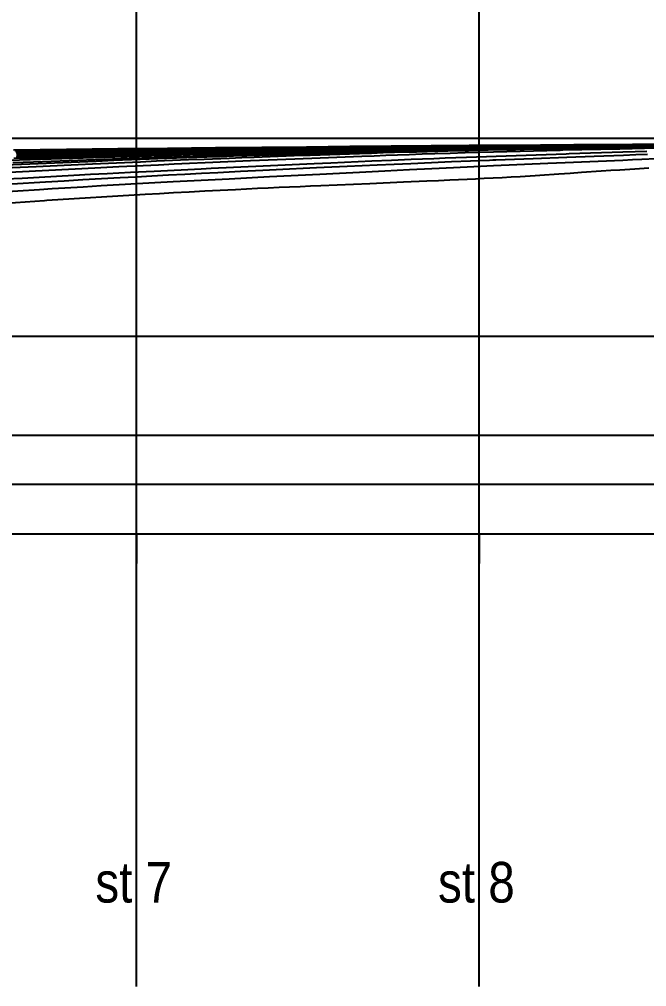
# Model space of a CAD drawing. Header units: millimetres. Extents: x -190954 to 154095, y 101 to 64253.
# Drawn here: x 92.85 to 111.33, y 111.81 to 140.33 of the extents above; entities that cross this region are included whole.
import ezdxf

# ---------------------------------------------------------------- set-up
doc = ezdxf.new("R2010")
doc.units = ezdxf.units.MM
for name, color, linetype in [('GRID', 179, 'Continuous'), ('WL025', 179, 'Continuous'), ('WL05', 179, 'Continuous'), ('WL075', 179, 'Continuous'), ('WL1', 179, 'Continuous'), ('WL10', 179, 'Continuous'), ('WL12', 179, 'Continuous'), ('WL14', 179, 'Continuous'), ('WL15', 179, 'Continuous'), ('WL16', 179, 'Continuous'), ('WL18', 179, 'Continuous'), ('WL2', 179, 'Continuous'), ('WL20', 179, 'Continuous'), ('WL25', 179, 'Continuous'), ('WL3', 179, 'Continuous'), ('WL4', 179, 'Continuous'), ('WL5', 179, 'Continuous'), ('WL6', 179, 'Continuous'), ('WL7', 179, 'Continuous'), ('WL8', 179, 'Continuous'), ('WL9', 179, 'Continuous')]:
    doc.layers.add(name, color=color, linetype=linetype)
doc.styles.add('SLDTEXTSTYLE0', font='TXT', dxfattribs={"width": 0.75})
doc.styles.add('SLDTEXTSTYLE2', font='TXT', dxfattribs={"width": 0.875})
doc.dimstyles.new('SLDDIMSTYLE0', dxfattribs={"dimtxt": 3.175, "dimasz": 3.302, "dimexe": 0, "dimexo": 0.0625, "dimgap": 0.79375, "dimtad": 0, "dimtih": 1, "dimtoh": 1, "dimlfac": 1500, "dimrnd": 1e-09, "dimzin": 4, "dimdsep": 46, "dimtxsty": 'SLDTEXTSTYLE0', "dimsah": 1, "dimcen": 0.09, "dimadec": 0, "dimazin": 1, "dimtfac": 1, "dimtofl": 0, "dimtmove": 0, "dimatfit": 3, "dimfxl": 0, "dimfrac": 2, "dimtolj": 1, "dimtzin": 12, "dimarcsym": 0})

# ---------------------------------------------------------------- blocks, each defined once
blk = doc.blocks.new('_D')
at = {"layer": 'WL20'}
for p, q in [((25.597, 126.417), (25.597, 168.839)), ((227.596, 126.417), (227.596, 168.839)), ((25.597, 165.664), (126.8, 165.664)), ((227.596, 165.664), (146.741, 165.664))]:
    blk.add_line(p, q, dxfattribs=at)
for points in [[(25.597, 165.664), (28.899, 165.156), (28.899, 166.172)], [(227.596, 165.664), (224.294, 166.172), (224.294, 165.156)]]:
    blk.add_solid(points, dxfattribs=at)
at = {"layer": 'WL20', "insert": (126.8, 167.237), "char_height": 3.175, "attachment_point": 1, "style": 'SLDTEXTSTYLE0'}
blk.add_mtext('302998.00', dxfattribs=at)

msp = doc.modelspace()

# ---------------------------------------------------------------- linework, layer by layer
at = {"layer": 'GRID', "color": 135}
for p, q in [((96.2972687, 125.1466667), (96.2972687, 154.8319333)), ((106.3972693, 125.1466667), (106.3972693, 154.8319333)), ((96.2972687, 111.8133333), (96.2972687, 138.48)), ((106.3972693, 111.8133333), (106.3972693, 138.48)), ((251.23, 136.8133333), (21.19727, 136.8133333)), ((251.23, 130.98), (21.19727, 130.98)), ((251.23, 128.0633333), (21.19727, 128.0633333)), ((251.23, 126.6133333), (21.19727, 126.6133333)), ((251.23, 125.1466667), (21.19727, 125.1466667))]:
    msp.add_line(p, q, dxfattribs=at)
at = {"layer": 'GRID', "color": 255}
for p, q in [((96.2972687, 125.1466667), (96.2972687, 124.290536)), ((106.3972693, 125.1466667), (106.3972693, 124.290536)), ((96.2972687, 111.8133333), (96.2972687, 112.669464)), ((106.3972693, 111.8133333), (106.3972693, 112.669464))]:
    msp.add_line(p, q, dxfattribs=at)
at = {"layer": 'WL025', "color": 11}
for p, q in [((107.898522, 135.7158), (108.0442867, 135.7249973)), ((108.0442867, 135.7249973), (108.1882533, 135.734454)), ((108.1882533, 135.734454), (108.744644, 135.7731827)), ((108.744644, 135.7731827), (109.0843987, 135.7965707)), ((109.0843987, 135.7965707), (109.410672, 135.8187073)), ((109.410672, 135.8187073), (109.9983587, 135.8578573)), ((109.9983587, 135.8578573), (110.2757447, 135.875998)), ((110.2757447, 135.875998), (110.5428033, 135.8932627)), ((110.5428033, 135.8932627), (110.9837753, 135.9212913)), ((110.9837753, 135.9212913), (111.3972333, 135.9469533)), ((101.7331633, 135.4302387), (103.17568, 135.4915833)), ((103.17568, 135.4915833), (104.1691907, 135.5335073)), ((104.1691907, 135.5335073), (104.856308, 135.5630613)), ((104.856308, 135.5630613), (105.197862, 135.5780993)), ((105.197862, 135.5780993), (105.537848, 135.5933873)), ((105.537848, 135.5933873), (105.790376, 135.604992)), ((105.790376, 135.604992), (106.0417767, 135.616794)), ((106.0417767, 135.616794), (106.2919107, 135.6288187)), ((106.2919107, 135.6288187), (106.5406193, 135.6410953)), ((106.5406193, 135.6410953), (106.8095693, 135.6547687)), ((106.8095693, 135.6547687), (107.0763467, 135.6688067)), ((107.0763467, 135.6688067), (107.3406487, 135.6832407)), ((107.3406487, 135.6832407), (107.60214, 135.698106)), ((107.60214, 135.698106), (107.7509913, 135.7068573)), ((107.7509913, 135.7068573), (107.898522, 135.7158)), ((93.6520813, 134.9941167), (96.558684, 135.1736707)), ((96.558684, 135.1736707), (96.976548, 135.1973153)), ((96.976548, 135.1973153), (97.389136, 135.2201187)), ((97.389136, 135.2201187), (97.8549733, 135.245216)), ((97.8549733, 135.245216), (98.3149407, 135.2693307)), ((98.3149407, 135.2693307), (98.769558, 135.2925273)), ((98.769558, 135.2925273), (99.2193267, 135.3148773)), ((99.2193267, 135.3148773), (99.542212, 135.3305573)), ((99.542212, 135.3305573), (99.862978, 135.345856)), ((99.862978, 135.345856), (100.1817907, 135.3607953)), ((100.1817907, 135.3607953), (100.4988067, 135.3754013)), ((100.4988067, 135.3754013), (100.809476, 135.3894893)), ((100.809476, 135.3894893), (101.1186787, 135.4033067)), ((101.1186787, 135.4033067), (101.4265367, 135.4168793)), ((101.4265367, 135.4168793), (101.7331633, 135.4302387)), ((90.367962, 134.7660107), (93.5913093, 134.9900933)), ((93.5913093, 134.9900933), (93.6520813, 134.9941167))]:
    msp.add_line(p, q, dxfattribs=at)
at = {"layer": 'WL05', "color": 11}
for p, q in [((106.2386393, 135.9876693), (106.82025, 136.0141293)), ((106.82025, 136.0141293), (108.4201967, 136.08398)), ((108.4201967, 136.08398), (108.936944, 136.10635)), ((108.936944, 136.10635), (110.6359547, 136.180112)), ((110.6359547, 136.180112), (110.919934, 136.1922527)), ((110.919934, 136.1922527), (111.1927173, 136.203808)), ((111.1927173, 136.203808), (111.6129573, 136.2213387)), ((100.2175127, 135.6897287), (101.700688, 135.7661627)), ((101.700688, 135.7661627), (102.2858307, 135.796096)), ((102.2858307, 135.796096), (102.869996, 135.8255827)), ((102.869996, 135.8255827), (103.6133473, 135.86253)), ((103.6133473, 135.86253), (104.3474567, 135.8983847)), ((104.3474567, 135.8983847), (104.999854, 135.929708)), ((104.999854, 135.929708), (105.637676, 135.9598113)), ((105.637676, 135.9598113), (106.2386393, 135.9876693)), ((95.260632, 135.4240967), (95.7853373, 135.454324)), ((95.7853373, 135.454324), (96.3043867, 135.4835853)), ((96.3043867, 135.4835853), (96.8426953, 135.5133013)), ((96.8426953, 135.5133013), (97.3764907, 135.542198)), ((97.3764907, 135.542198), (97.7920673, 135.5643447)), ((97.7920673, 135.5643447), (98.2056927, 135.586122)), ((98.2056927, 135.586122), (99.0283167, 135.6288133)), ((99.0283167, 135.6288133), (100.2175127, 135.6897287)), ((90.2951493, 135.10575), (93.4361673, 135.3134827)), ((93.4361673, 135.3134827), (93.815652, 135.3372207)), ((93.815652, 135.3372207), (94.1909073, 135.360312)), ((94.1909073, 135.360312), (94.7294467, 135.3927953)), ((94.7294467, 135.3927953), (94.9959027, 135.4085867)), ((94.9959027, 135.4085867), (95.260632, 135.4240967))]:
    msp.add_line(p, q, dxfattribs=at)
at = {"layer": 'WL075', "color": 11}
for p, q in [((108.9776333, 136.2657813), (109.786214, 136.2955273)), ((109.786214, 136.2955273), (110.6487307, 136.326688)), ((110.6487307, 136.326688), (111.0143687, 136.339624)), ((111.0143687, 136.339624), (111.3620453, 136.3517347)), ((102.5040933, 135.9967553), (103.3895433, 136.0371327)), ((103.3895433, 136.0371327), (103.8932647, 136.0596933)), ((103.8932647, 136.0596933), (104.3884027, 136.0815673)), ((104.3884027, 136.0815673), (104.993608, 136.1078627)), ((104.993608, 136.1078627), (105.581794, 136.1329253)), ((105.581794, 136.1329253), (106.7000127, 136.1790407)), ((106.7000127, 136.1790407), (106.7962073, 136.182896)), ((106.7962073, 136.182896), (106.891692, 136.186718)), ((106.891692, 136.186718), (107.9920487, 136.229248)), ((107.9920487, 136.229248), (108.9776333, 136.2657813)), ((96.753272, 135.712734), (97.2378527, 135.7382913)), ((97.2378527, 135.7382913), (97.7241347, 135.7635887)), ((97.7241347, 135.7635887), (98.2118833, 135.788632)), ((98.2118833, 135.788632), (98.7007647, 135.813424)), ((98.7007647, 135.813424), (99.359642, 135.846356)), ((99.359642, 135.846356), (100.0185767, 135.8787827)), ((100.0185767, 135.8787827), (100.8127987, 135.9172153)), ((100.8127987, 135.9172153), (101.208214, 135.9360907)), ((101.208214, 135.9360907), (101.601962, 135.9547213)), ((101.601962, 135.9547213), (102.0547653, 135.9759287)), ((102.0547653, 135.9759287), (102.5040933, 135.9967553)), ((92.270266, 135.4564), (92.9562653, 135.498212)), ((92.9562653, 135.498212), (93.2869147, 135.517984)), ((93.2869147, 135.517984), (93.615686, 135.537412)), ((93.615686, 135.537412), (94.1694693, 135.5696447)), ((94.1694693, 135.5696447), (94.7195207, 135.601104)), ((94.7195207, 135.601104), (95.267448, 135.6319347)), ((95.267448, 135.6319347), (95.8170633, 135.662284)), ((95.8170633, 135.662284), (96.2842853, 135.6876453)), ((96.2842853, 135.6876453), (96.753272, 135.712734))]:
    msp.add_line(p, q, dxfattribs=at)
at = {"layer": 'WL1', "color": 11}
for p, q in [((106.6132913, 136.2866773), (106.899604, 136.297074)), ((106.899604, 136.297074), (108.9669087, 136.3662947)), ((108.9669087, 136.3662947), (109.0500727, 136.3689567)), ((109.0500727, 136.3689567), (110.6299993, 136.4182787)), ((110.6299993, 136.4182787), (110.9958513, 136.429288)), ((110.9958513, 136.429288), (111.344454, 136.439608)), ((98.5036033, 135.9371687), (100.034032, 136.00951)), ((100.034032, 136.00951), (101.5390647, 136.0780593)), ((101.5390647, 136.0780593), (101.7848027, 136.088992)), ((101.7848027, 136.088992), (102.0291673, 136.0998093)), ((102.0291673, 136.0998093), (103.2340333, 136.1520053)), ((103.2340333, 136.1520053), (103.8188027, 136.1766393)), ((103.8188027, 136.1766393), (104.389874, 136.2002173)), ((104.389874, 136.2002173), (104.7301133, 136.2140233)), ((104.7301133, 136.2140233), (105.064504, 136.2274067)), ((105.064504, 136.2274067), (105.39278, 136.2403573)), ((105.39278, 136.2403573), (105.714696, 136.252866)), ((105.714696, 136.252866), (106.0206747, 136.2645687)), ((106.0206747, 136.2645687), (106.320264, 136.2758413)), ((106.320264, 136.2758413), (106.6132913, 136.2866773)), ((93.941334, 135.7045807), (94.4511747, 135.7320007)), ((94.4511747, 135.7320007), (94.9425167, 135.758048)), ((94.9425167, 135.758048), (95.4357013, 135.78384)), ((95.4357013, 135.78384), (96.1250373, 135.8193247)), ((96.1250373, 135.8193247), (96.817008, 135.85432)), ((96.817008, 135.85432), (98.2050453, 135.922746)), ((98.2050453, 135.922746), (98.3543513, 135.92997)), ((98.3543513, 135.92997), (98.5036033, 135.9371687)), ((92.4237327, 135.6203753), (92.9277693, 135.648796)), ((92.9277693, 135.648796), (93.4335667, 135.6768547)), ((93.4335667, 135.6768547), (93.941334, 135.7045807))]:
    msp.add_line(p, q, dxfattribs=at)
at = {"layer": 'WL10', "color": 11}
for p, q in [((106.1749547, 136.5711893), (106.717166, 136.5784267)), ((106.717166, 136.5784267), (107.2471527, 136.5852487)), ((107.2471527, 136.5852487), (108.265048, 136.5978833)), ((108.265048, 136.5978833), (109.22102, 136.6094093)), ((109.22102, 136.6094093), (110.115014, 136.6198247)), ((110.115014, 136.6198247), (110.9470307, 136.6291247)), ((110.9470307, 136.6291247), (111.71707, 136.6373053)), ((92.7644067, 136.3295627), (94.3253367, 136.3627653)), ((94.3253367, 136.3627653), (95.087486, 136.3785507)), ((95.087486, 136.3785507), (95.837424, 136.393804)), ((95.837424, 136.393804), (98.7150473, 136.4496533)), ((98.7150473, 136.4496533), (98.9674213, 136.4543393)), ((98.9674213, 136.4543393), (101.3972173, 136.4975707)), ((101.3972173, 136.4975707), (102.037212, 136.508358)), ((102.037212, 136.508358), (102.664986, 136.5186807)), ((102.664986, 136.5186807), (103.2805387, 136.5285447)), ((103.2805387, 136.5285447), (103.8838687, 136.5379553)), ((103.8838687, 136.5379553), (104.4749753, 136.5469193)), ((104.4749753, 136.5469193), (105.0538593, 136.555442)), ((105.0538593, 136.555442), (105.6205187, 136.56353)), ((105.6205187, 136.56353), (106.1749547, 136.5711893))]:
    msp.add_line(p, q, dxfattribs=at)
at = {"layer": 'WL12', "color": 11}
for p, q in [((105.0532753, 136.573332), (105.6199813, 136.580348)), ((105.6199813, 136.580348), (106.1744587, 136.5869207)), ((106.1744587, 136.5869207), (106.7167073, 136.5930553)), ((106.7167073, 136.5930553), (107.2467253, 136.5987573)), ((107.2467253, 136.5987573), (108.2646727, 136.6092113)), ((108.2646727, 136.6092113), (109.22069, 136.6187587)), ((109.22069, 136.6187587), (110.1147233, 136.6273947)), ((110.1147233, 136.6273947), (110.946774, 136.6351113)), ((110.946774, 136.6351113), (111.7168427, 136.6419033)), ((92.7620293, 136.3657653), (93.460702, 136.379854)), ((93.460702, 136.379854), (94.149756, 136.3935173)), ((94.149756, 136.3935173), (95.0002673, 136.4100567)), ((95.0002673, 136.4100567), (95.8356493, 136.4259433)), ((95.8356493, 136.4259433), (97.2991407, 136.4528827)), ((97.2991407, 136.4528827), (98.0125527, 136.4655867)), ((98.0125527, 136.4655867), (98.7137427, 136.4777887)), ((98.7137427, 136.4777887), (99.4027087, 136.4894933)), ((99.4027087, 136.4894933), (100.0794513, 136.5007067)), ((100.0794513, 136.5007067), (100.7439693, 136.511434)), ((100.7439693, 136.511434), (101.3962627, 136.52168)), ((101.3962627, 136.52168), (102.0363307, 136.53145)), ((102.0363307, 136.53145), (102.6641727, 136.5407493)), ((102.6641727, 136.5407493), (103.2797893, 136.5495827)), ((103.2797893, 136.5495827), (103.8831787, 136.5579547)), ((103.8831787, 136.5579547), (104.4743407, 136.5658693)), ((104.4743407, 136.5658693), (105.0532753, 136.573332))]:
    msp.add_line(p, q, dxfattribs=at)
at = {"layer": 'WL14', "color": 11}
for p, q in [((103.8755533, 136.57407), (104.466922, 136.581046)), ((104.466922, 136.581046), (105.0460767, 136.587584)), ((105.0460767, 136.587584), (105.6130167, 136.5936853)), ((105.6130167, 136.5936853), (106.16774, 136.599354)), ((106.16774, 136.599354), (106.7102453, 136.604592)), ((106.7102453, 136.604592), (107.2405327, 136.6094007)), ((107.2405327, 136.6094007), (108.2590127, 136.618136)), ((108.2590127, 136.618136), (109.215518, 136.6261193)), ((109.215518, 136.6261193), (110.1099987, 136.6333487)), ((110.1099987, 136.6333487), (110.9424573, 136.6398173)), ((110.9424573, 136.6398173), (111.7128953, 136.64552)), ((92.753016, 136.3999993), (93.5397433, 136.414508)), ((93.5397433, 136.414508), (94.3142613, 136.4285053)), ((94.3142613, 136.4285053), (95.0765707, 136.441998)), ((95.0765707, 136.441998), (95.8266707, 136.454994)), ((95.8266707, 136.454994), (96.5645627, 136.4674987)), ((96.5645627, 136.4674987), (97.2902453, 136.479518)), ((97.2902453, 136.479518), (98.0037193, 136.4910573)), ((98.0037193, 136.4910573), (98.7049847, 136.5021227)), ((98.7049847, 136.5021227), (99.3940413, 136.5127173)), ((99.3940413, 136.5127173), (100.070888, 136.5228473)), ((100.070888, 136.5228473), (100.735526, 136.532516)), ((100.735526, 136.532516), (101.3879533, 136.5417273)), ((101.3879533, 136.5417273), (102.0281707, 136.5504847)), ((102.0281707, 136.5504847), (102.6561767, 136.5587927)), ((102.6561767, 136.5587927), (103.2719713, 136.5666533)), ((103.2719713, 136.5666533), (103.8755533, 136.57407))]:
    msp.add_line(p, q, dxfattribs=at)
at = {"layer": 'WL15', "color": 11}
for p, q in [((101.461634, 136.2367), (102.94162, 136.2943073)), ((102.94162, 136.2943073), (103.2988853, 136.307654)), ((103.2988853, 136.307654), (103.6505547, 136.32056)), ((103.6505547, 136.32056), (104.3362373, 136.3450253)), ((104.3362373, 136.3450253), (104.7203727, 136.3583)), ((104.7203727, 136.3583), (105.096008, 136.37096)), ((105.096008, 136.37096), (105.5476887, 136.3857367)), ((105.5476887, 136.3857367), (105.9857567, 136.399568)), ((105.9857567, 136.399568), (106.4099587, 136.4124573)), ((106.4099587, 136.4124573), (106.8201173, 136.4244107)), ((106.8201173, 136.4244107), (108.781384, 136.4742533)), ((108.781384, 136.4742533), (108.8659707, 136.4762367)), ((108.8659707, 136.4762367), (110.542498, 136.5141327)), ((110.542498, 136.5141327), (111.2730427, 136.529842)), ((111.2730427, 136.529842), (111.9420953, 136.5438607)), ((95.781558, 135.987196), (96.4917413, 136.0205893)), ((96.4917413, 136.0205893), (96.950008, 136.041822)), ((96.950008, 136.041822), (97.4076327, 136.0627633)), ((97.4076327, 136.0627633), (97.8641473, 136.0834087)), ((97.8641473, 136.0834087), (98.3190987, 136.103724)), ((98.3190987, 136.103724), (98.991596, 136.133282)), ((98.991596, 136.133282), (99.6579933, 136.1620053)), ((99.6579933, 136.1620053), (100.9661653, 136.216644)), ((100.9661653, 136.216644), (101.214752, 136.2267487)), ((101.214752, 136.2267487), (101.461634, 136.2367)), ((91.9145473, 135.7945473), (95.0723807, 135.953248)), ((95.0723807, 135.953248), (95.781558, 135.987196))]:
    msp.add_line(p, q, dxfattribs=at)
at = {"layer": 'WL16', "color": 11}
for p, q in [((102.6395853, 136.5718027), (103.255712, 136.578796)), ((103.255712, 136.578796), (103.859652, 136.585388)), ((103.859652, 136.585388), (104.4514053, 136.5915793)), ((104.4514053, 136.5915793), (105.0309713, 136.5973707)), ((105.0309713, 136.5973707), (105.5983473, 136.602764)), ((105.5983473, 136.602764), (106.1535333, 136.6077593)), ((106.1535333, 136.6077593), (106.696528, 136.6123573)), ((106.696528, 136.6123573), (107.22733, 136.6165587)), ((107.22733, 136.6165587), (108.246844, 136.6241653)), ((108.246844, 136.6241653), (109.204314, 136.631128)), ((109.204314, 136.631128), (110.0996887, 136.637448)), ((110.0996887, 136.637448), (110.9329733, 136.6431207)), ((110.9329733, 136.6431207), (111.7041707, 136.6481427)), ((92.734468, 136.4303933), (93.521176, 136.443286)), ((93.521176, 136.443286), (94.295698, 136.455732)), ((94.295698, 136.455732), (95.058034, 136.4677367)), ((95.058034, 136.4677367), (95.8081853, 136.4793047)), ((95.8081853, 136.4793047), (96.546152, 136.4904407)), ((96.546152, 136.4904407), (97.2719347, 136.5011487)), ((97.2719347, 136.5011487), (97.985534, 136.5114327)), ((97.985534, 136.5114327), (98.6869493, 136.521296)), ((98.6869493, 136.521296), (99.3761813, 136.530742)), ((99.3761813, 136.530742), (100.05323, 136.5397733)), ((100.05323, 136.5397733), (100.7180953, 136.5483927)), ((100.7180953, 136.5483927), (101.3707767, 136.5566027)), ((101.3707767, 136.5566027), (102.0112733, 136.5644053)), ((102.0112733, 136.5644053), (102.6395853, 136.5718027))]:
    msp.add_line(p, q, dxfattribs=at)
at = {"layer": 'WL18', "color": 11}
for p, q in [((101.9865133, 136.5737233), (102.6152107, 136.5802553)), ((102.6152107, 136.5802553), (103.231764, 136.586452)), ((103.231764, 136.586452), (103.8361727, 136.5923127)), ((103.8361727, 136.5923127), (104.4284353, 136.5978387)), ((104.4284353, 136.5978387), (105.008552, 136.6030293)), ((105.008552, 136.6030293), (105.576522, 136.6078853)), ((105.576522, 136.6078853), (106.132344, 136.612406)), ((106.132344, 136.612406), (107.20754, 136.620442)), ((107.20754, 136.620442), (108.2285187, 136.627456)), ((108.2285187, 136.627456), (109.1873673, 136.6338987)), ((109.1873673, 136.6338987), (110.0840327, 136.639772)), ((110.0840327, 136.639772), (110.9185193, 136.6450753)), ((110.9185193, 136.6450753), (111.69083, 136.649806)), ((92.7084173, 136.457766), (93.4949787, 136.468774)), ((93.4949787, 136.468774), (94.2693947, 136.479426)), ((94.2693947, 136.479426), (95.0316667, 136.4897253)), ((95.0316667, 136.4897253), (95.7817947, 136.4996733)), ((95.7817947, 136.4996733), (96.5197793, 136.5092727)), ((96.5197793, 136.5092727), (97.2456213, 136.518526)), ((97.2456213, 136.518526), (97.95932, 136.527434)), ((97.95932, 136.527434), (98.660876, 136.5359987)), ((98.660876, 136.5359987), (99.3502893, 136.544222)), ((99.3502893, 136.544222), (100.02756, 136.5521053)), ((100.02756, 136.5521053), (100.6926873, 136.5596487)), ((100.6926873, 136.5596487), (101.345672, 136.5668547)), ((101.345672, 136.5668547), (101.9865133, 136.5737233))]:
    msp.add_line(p, q, dxfattribs=at)
at = {"layer": 'WL2', "color": 11}
for p, q in [((99.7627387, 136.266342), (101.180632, 136.3181773)), ((101.180632, 136.3181773), (101.301544, 136.322428)), ((101.301544, 136.322428), (101.4219473, 136.3266347)), ((101.4219473, 136.3266347), (102.8755753, 136.3751067)), ((102.8755753, 136.3751067), (103.2250247, 136.3860813)), ((103.2250247, 136.3860813), (103.5685833, 136.396596)), ((103.5685833, 136.396596), (104.237584, 136.416244)), ((104.237584, 136.416244), (104.556104, 136.425196)), ((104.556104, 136.425196), (104.8686507, 136.4337147)), ((104.8686507, 136.4337147), (105.175188, 136.441804)), ((105.175188, 136.441804), (105.4756987, 136.44947)), ((105.4756987, 136.44947), (105.7826493, 136.4570207)), ((105.7826493, 136.4570207), (106.0830567, 136.4641253)), ((106.0830567, 136.4641253), (106.376948, 136.4707933)), ((106.376948, 136.4707933), (106.6643673, 136.477034)), ((106.6643673, 136.477034), (107.2088687, 136.4880593)), ((107.2088687, 136.4880593), (107.4720467, 136.492996)), ((107.4720467, 136.492996), (107.7292747, 136.4975633)), ((107.7292747, 136.4975633), (108.702506, 136.514038)), ((108.702506, 136.514038), (109.6824113, 136.5306393)), ((109.6824113, 136.5306393), (110.418894, 136.543124)), ((110.418894, 136.543124), (111.874994, 136.5677993)), ((93.3441587, 135.993538), (93.7563767, 136.012722)), ((93.7563767, 136.012722), (94.169742, 136.0317413)), ((94.169742, 136.0317413), (94.5839393, 136.0505793)), ((94.5839393, 136.0505793), (94.998644, 136.069218)), ((94.998644, 136.069218), (95.7059227, 136.1004893)), ((95.7059227, 136.1004893), (96.4119973, 136.1310447)), ((96.4119973, 136.1310447), (96.8856547, 136.151162)), ((96.8856547, 136.151162), (97.3574407, 136.17089)), ((97.3574407, 136.17089), (97.8268187, 136.1902027)), ((97.8268187, 136.1902027), (98.2932587, 136.2090747)), ((98.2932587, 136.2090747), (99.0334867, 136.238354)), ((99.0334867, 136.238354), (99.39961, 136.2525133)), ((99.39961, 136.2525133), (99.7627387, 136.266342)), ((91.712642, 135.9154853), (93.3441587, 135.993538))]:
    msp.add_line(p, q, dxfattribs=at)
at = {"layer": 'WL20', "color": 11}
for p, q in [((101.313426, 136.572942), (102.583746, 136.5845567)), ((102.583746, 136.5845567), (103.8057193, 136.5951947)), ((103.8057193, 136.5951947), (104.9793447, 136.6048547)), ((104.9793447, 136.6048547), (106.10462, 136.6135373)), ((106.10462, 136.6135373), (107.1815447, 136.62124)), ((107.1815447, 136.62124), (108.2043593, 136.6281513)), ((108.2043593, 136.6281513), (110.063254, 136.6403953)), ((110.063254, 136.6403953), (111.6730233, 136.6505407)), ((92.676262, 136.48268), (94.236652, 136.500182)), ((94.236652, 136.500182), (95.748696, 136.5166973)), ((95.748696, 136.5166973), (97.2123953, 136.5322287)), ((97.2123953, 136.5322287), (98.6277507, 136.5467787)), ((98.6277507, 136.5467787), (99.9947607, 136.5603493)), ((99.9947607, 136.5603493), (101.313426, 136.572942))]:
    msp.add_line(p, q, dxfattribs=at)
at = {"layer": 'WL25', "color": 11}
for p, q in [((110.3136253, 136.5577633), (111.820398, 136.5820707)), ((98.7690533, 136.2867507), (99.1598587, 136.2998747)), ((99.1598587, 136.2998747), (99.5464413, 136.3125573)), ((99.5464413, 136.3125573), (99.9285693, 136.3247987)), ((99.9285693, 136.3247987), (101.4079673, 136.3697113)), ((101.4079673, 136.3697113), (101.6464847, 136.3765947)), ((101.6464847, 136.3765947), (101.8826827, 136.3833113)), ((101.8826827, 136.3833113), (103.0291133, 136.4144853)), ((103.0291133, 136.4144853), (103.5802767, 136.4286133)), ((103.5802767, 136.4286133), (104.1167753, 136.4418147)), ((104.1167753, 136.4418147), (106.4106153, 136.4918067)), ((106.4106153, 136.4918067), (106.4918467, 136.493374)), ((106.4918467, 136.493374), (108.549712, 136.5288907)), ((108.549712, 136.5288907), (110.3136253, 136.5577633)), ((91.863726, 136.0123413), (95.111848, 136.1506913)), ((95.111848, 136.1506913), (95.6341773, 136.171482)), ((95.6341773, 136.171482), (96.154352, 136.19176)), ((96.154352, 136.19176), (96.6716353, 136.2114907)), ((96.6716353, 136.2114907), (97.1853087, 136.2306413)), ((97.1853087, 136.2306413), (97.7833127, 136.2523613)), ((97.7833127, 136.2523613), (98.3743, 136.273196)), ((98.3743, 136.273196), (98.7690533, 136.2867507))]:
    msp.add_line(p, q, dxfattribs=at)
at = {"layer": 'WL3', "color": 11}
for p, q in [((110.235436, 136.5694847), (111.0382833, 136.5820713)), ((111.0382833, 136.5820713), (111.7796913, 136.5934967)), ((96.8172667, 136.256754), (98.244008, 136.302734)), ((98.244008, 136.302734), (98.3717453, 136.306704)), ((98.3717453, 136.306704), (98.4990453, 136.3106373)), ((98.4990453, 136.3106373), (99.9854787, 136.3547833)), ((99.9854787, 136.3547833), (100.3464693, 136.3650073)), ((100.3464693, 136.3650073), (100.7030873, 136.374916)), ((100.7030873, 136.374916), (101.4030507, 136.3938067)), ((101.4030507, 136.3938067), (101.7992773, 136.4041713)), ((101.7992773, 136.4041713), (102.1895293, 136.4141447)), ((102.1895293, 136.4141447), (102.9521047, 136.4329587)), ((102.9521047, 136.4329587), (103.4945267, 136.4457907)), ((103.4945267, 136.4457907), (104.024318, 136.457876)), ((104.024318, 136.457876), (104.6353853, 136.471258)), ((104.6353853, 136.471258), (105.2291307, 136.483676)), ((105.2291307, 136.483676), (105.8057913, 136.4951713)), ((105.8057913, 136.4951713), (106.3656033, 136.5057807)), ((106.3656033, 136.5057807), (108.374376, 136.5397087)), ((108.374376, 136.5397087), (108.437194, 136.540724)), ((108.437194, 136.540724), (110.235436, 136.5694847)), ((92.6543413, 136.1056133), (93.262978, 136.1292833)), ((93.262978, 136.1292833), (93.7876273, 136.1492553)), ((93.7876273, 136.1492553), (94.3102253, 136.1687513)), ((94.3102253, 136.1687513), (94.830112, 136.187752)), ((94.830112, 136.187752), (95.346672, 136.2062427)), ((95.346672, 136.2062427), (96.086814, 136.2320587)), ((96.086814, 136.2320587), (96.4533407, 136.244548)), ((96.4533407, 136.244548), (96.8172667, 136.256754))]:
    msp.add_line(p, q, dxfattribs=at)
at = {"layer": 'WL4', "color": 11}
for p, q in [((109.3111027, 136.573208), (110.1430667, 136.5860253)), ((110.1430667, 136.5860253), (111.7314467, 136.6095527)), ((95.6631673, 136.2759867), (96.3921013, 136.2970327)), ((96.3921013, 136.2970327), (97.108782, 136.3171247)), ((97.108782, 136.3171247), (97.885382, 136.3382313)), ((97.885382, 136.3382313), (98.267754, 136.3483713)), ((98.267754, 136.3483713), (98.6461273, 136.3582433)), ((98.6461273, 136.3582433), (99.3560227, 136.3763333)), ((99.3560227, 136.3763333), (100.0512427, 136.393508)), ((100.0512427, 136.393508), (101.3977833, 136.4252727)), ((101.3977833, 136.4252727), (101.60491, 136.4299847)), ((101.60491, 136.4299847), (101.8106027, 136.4346187)), ((101.8106027, 136.4346187), (102.8847187, 136.4580827)), ((102.8847187, 136.4580827), (103.4067873, 136.4690427)), ((103.4067873, 136.4690427), (103.9190133, 136.479512)), ((103.9190133, 136.479512), (104.5145547, 136.491328)), ((104.5145547, 136.491328), (105.0965447, 136.5025007)), ((105.0965447, 136.5025007), (105.6651367, 136.5130513)), ((105.6651367, 136.5130513), (106.2204613, 136.5229973)), ((106.2204613, 136.5229973), (106.7626213, 136.5323533)), ((106.7626213, 136.5323533), (107.291694, 136.541132)), ((107.291694, 136.541132), (108.3056073, 136.5573853)), ((108.3056073, 136.5573853), (109.3111027, 136.573208)), ((92.5314247, 136.1784367), (95.6631673, 136.2759867))]:
    msp.add_line(p, q, dxfattribs=at)
at = {"layer": 'WL5', "color": 11}
for p, q in [((108.2652413, 136.567208), (109.22113, 136.5820893)), ((109.22113, 136.5820893), (110.1150693, 136.5956273)), ((110.1150693, 136.5956273), (110.9470547, 136.6078213)), ((110.9470547, 136.6078213), (111.717078, 136.6186693)), ((94.79915, 136.2880587), (95.302976, 136.3011633)), ((95.302976, 136.3011633), (95.8010113, 136.3138893)), ((95.8010113, 136.3138893), (96.356678, 136.3278247)), ((96.356678, 136.3278247), (96.90488, 136.341306)), ((96.90488, 136.341306), (97.9789113, 136.36697)), ((97.9789113, 136.36697), (98.3436227, 136.3754647)), ((98.3436227, 136.3754647), (98.704802, 136.38377)), ((98.704802, 136.38377), (100.076592, 136.4143653)), ((100.076592, 136.4143653), (100.742926, 136.4286987)), ((100.742926, 136.4286987), (101.3964233, 136.4424293)), ((101.3964233, 136.4424293), (102.1815787, 136.4585047)), ((102.1815787, 136.4585047), (102.9478153, 136.4737533)), ((102.9478153, 136.4737533), (103.4198973, 136.4829327)), ((103.4198973, 136.4829327), (103.884612, 136.4918073)), ((103.884612, 136.4918073), (105.05449, 136.513426)), ((105.05449, 136.513426), (105.6210567, 136.523514)), ((105.6210567, 136.523514), (106.175402, 136.5331327)), ((106.175402, 136.5331327), (106.717534, 136.542288)), ((106.717534, 136.542288), (107.2474547, 136.550984)), ((107.2474547, 136.550984), (108.2652413, 136.567208)), ((92.6836547, 136.2304147), (93.231944, 136.2457687)), ((93.231944, 136.2457687), (93.7743867, 136.2606713)), ((93.7743867, 136.2606713), (94.79915, 136.2880587))]:
    msp.add_line(p, q, dxfattribs=at)
at = {"layer": 'WL6', "color": 11}
for p, q in [((108.265048, 136.5738027), (109.22102, 136.5883973)), ((109.22102, 136.5883973), (110.115014, 136.601626)), ((110.115014, 136.601626), (110.9470307, 136.61349)), ((110.9470307, 136.61349), (111.71707, 136.6239913)), ((92.7569027, 136.2597853), (94.3218827, 136.2979987)), ((94.3218827, 136.2979987), (95.83534, 136.333346)), ((95.83534, 136.333346), (96.2448893, 136.3426907)), ((96.2448893, 136.3426907), (98.7142573, 136.3971267)), ((98.7142573, 136.3971267), (100.9633, 136.4438033)), ((100.9633, 136.4438033), (101.3969793, 136.4524753)), ((101.3969793, 136.4524753), (103.8838187, 136.5000367)), ((103.8838187, 136.5000367), (104.4749453, 136.510772)), ((104.4749453, 136.510772), (105.053842, 136.5210593)), ((105.053842, 136.5210593), (105.62051, 136.5309047)), ((105.62051, 136.5309047), (106.1749507, 136.5403127)), ((106.1749507, 136.5403127), (106.7171647, 136.54929)), ((106.7171647, 136.54929), (107.2471527, 136.55784)), ((107.2471527, 136.55784), (108.265048, 136.5738027))]:
    msp.add_line(p, q, dxfattribs=at)
at = {"layer": 'WL7', "color": 11}
for p, q in [((107.2471527, 136.5646847), (108.265048, 136.5800507)), ((108.265048, 136.5800507), (109.22102, 136.594078)), ((109.22102, 136.594078), (110.115014, 136.6067687)), ((110.115014, 136.6067687), (110.9470307, 136.6181247)), ((110.9470307, 136.6181247), (111.71707, 136.628146)), ((92.7627453, 136.2770327), (95.8369787, 136.3476593)), ((95.8369787, 136.3476593), (96.165342, 136.3549207)), ((96.165342, 136.3549207), (98.7150587, 136.4094093)), ((98.7150587, 136.4094093), (101.3973167, 136.462982)), ((101.3973167, 136.462982), (101.8334833, 136.4713127)), ((101.8334833, 136.4713127), (103.8839253, 136.5089527)), ((103.8839253, 136.5089527), (104.4750173, 136.5193153)), ((104.4750173, 136.5193153), (105.0538873, 136.5292407)), ((105.0538873, 136.5292407), (105.620536, 136.5387333)), ((105.620536, 136.5387333), (106.1749627, 136.5478013)), ((106.1749627, 136.5478013), (106.717168, 136.55645)), ((106.717168, 136.55645), (107.2471527, 136.5646847))]:
    msp.add_line(p, q, dxfattribs=at)
at = {"layer": 'WL8', "color": 11}
for p, q in [((107.2471527, 136.571536), (108.265048, 136.5861093)), ((108.265048, 136.5861093), (109.22102, 136.5994047)), ((109.22102, 136.5994047), (110.115014, 136.6114213)), ((110.115014, 136.6114213), (110.9470307, 136.6221593)), ((110.9470307, 136.6221593), (111.71707, 136.6316193)), ((92.764256, 136.294218), (95.83769, 136.3626373)), ((95.83769, 136.3626373), (96.7527353, 136.3821013)), ((96.7527353, 136.3821013), (97.64889, 136.4007513)), ((97.64889, 136.4007513), (98.1856273, 136.4117227)), ((98.1856273, 136.4117227), (98.7153547, 136.4224027)), ((98.7153547, 136.4224027), (100.080832, 136.449238)), ((100.080832, 136.449238), (100.7452373, 136.461924)), ((100.7452373, 136.461924), (101.3974213, 136.4741327)), ((101.3974213, 136.4741327), (102.037384, 136.4858713)), ((102.037384, 136.4858713), (102.6651273, 136.4971473)), ((102.6651273, 136.4971473), (103.28065, 136.5079687)), ((103.28065, 136.5079687), (103.8839527, 136.5183407)), ((103.8839527, 136.5183407), (104.4750353, 136.528272)), ((104.4750353, 136.528272), (105.0538987, 136.537768)), ((105.0538987, 136.537768), (105.620542, 136.5468353)), ((105.620542, 136.5468353), (106.1749653, 136.555482)), ((106.1749653, 136.555482), (106.7171687, 136.5637133)), ((106.7171687, 136.5637133), (107.2471527, 136.571536))]:
    msp.add_line(p, q, dxfattribs=at)
at = {"layer": 'WL9', "color": 11}
for p, q in [((106.717168, 136.5710453), (107.2471527, 136.5783907)), ((107.2471527, 136.5783907), (108.265048, 136.5920427)), ((108.265048, 136.5920427), (109.22102, 136.6044933)), ((109.22102, 136.6044933), (110.115014, 136.6157433)), ((110.115014, 136.6157433), (110.9470307, 136.6257907)), ((110.9470307, 136.6257907), (111.71707, 136.6346313)), ((92.764724, 136.3117573), (93.6886473, 136.332172)), ((93.6886473, 136.332172), (94.595658, 136.3518127)), ((94.595658, 136.3518127), (95.2208673, 136.3651187)), ((95.2208673, 136.3651187), (95.8377827, 136.3780587)), ((95.8377827, 136.3780587), (97.3009873, 136.407986)), ((97.3009873, 136.407986), (98.014262, 136.422176)), ((98.014262, 136.422176), (98.71532, 136.4358607)), ((98.71532, 136.4358607), (99.40416, 136.4490487)), ((99.40416, 136.4490487), (100.0807827, 136.4617467)), ((100.0807827, 136.4617467), (101.3973733, 136.4857013)), ((101.3973733, 136.4857013), (101.786596, 136.492586)), ((101.786596, 136.492586), (102.1713327, 136.4993)), ((102.1713327, 136.4993), (103.0395053, 136.5141073)), ((103.0395053, 136.5141073), (103.8839293, 136.5280373)), ((103.8839293, 136.5280373), (104.475018, 136.537498)), ((104.475018, 136.537498), (105.0538873, 136.5465227)), ((105.0538873, 136.5465227), (105.6205353, 136.555118)), ((105.6205353, 136.555118), (106.174962, 136.56329)), ((106.174962, 136.56329), (106.717168, 136.5710453))]:
    msp.add_line(p, q, dxfattribs=at)

# ---------------------------------------------------------------- texts
at = {"layer": 'GRID', "color": 255, "char_height": 1.198504, "attachment_point": 1, "style": 'SLDTEXTSTYLE2'}
for s, insert in [('st 7', (95.0864547, 115.4905565)), ('st 8', (105.1864553, 115.4905565))]:
    msp.add_mtext(s, dxfattribs=dict(at, insert=insert))

# ---------------------------------------------------------------- dimensions: what is measured, and where the dimension line sits
at = {"layer": 'WL20'}
dim = msp.add_linear_dim(base=(25.5972687, 165.6644439), p1=(227.595936, 125.1466667), p2=(25.5972687, 125.1466667), dimstyle='SLDDIMSTYLE0', dxfattribs=at)
dim.commit()
dim.dimension.update_dxf_attribs({"geometry": '_D', "text_midpoint": (136.7707445, 165.6644439), "dimtype": 160})

doc.saveas('drawing.dxf')
